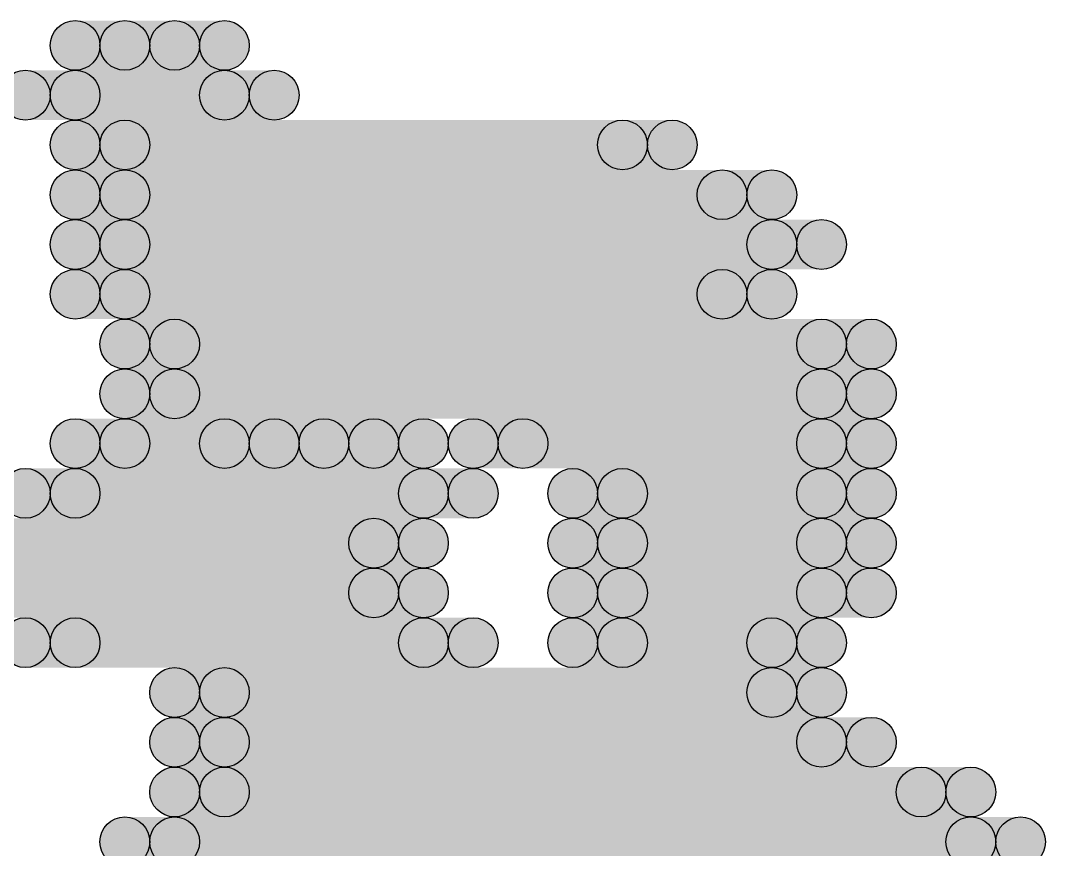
# Model space of a CAD drawing. Header units: millimetres. Extents: x 0 to 137, y 0 to 37.
# Drawn here: x 128.09 to 128.613, y 9.445 to 9.868 of the extents above; entities that cross this region are included whole.
import ezdxf

# ---------------------------------------------------------------- set-up
doc = ezdxf.new("R2010")
doc.units = ezdxf.units.MM
doc.layers.add('TopLayer', color=1, linetype='Continuous')
doc.layers.add('TopSolder', color=216, linetype='Continuous')

msp = doc.modelspace()

# ---------------------------------------------------------------- hatches: boundary and pattern name
at = {"layer": 'TopLayer'}
h = msp.add_hatch(color=1, dxfattribs=at)
edge = h.paths.add_edge_path()
edge.add_arc((128.143, 9.8552), 0.0127, 0, 360)
for points in [[(128.143, 9.8425), (128.143, 9.8679), (128.1938, 9.8679), (128.1938, 9.8425)], [(128.1176, 9.8171), (128.1176, 9.8425), (128.2192, 9.8425), (128.2192, 9.8171)], [(128.143, 9.7917), (128.143, 9.8171), (128.4224, 9.8171), (128.4224, 9.7917)], [(128.143, 9.7663), (128.143, 9.7917), (128.4732, 9.7917), (128.4732, 9.7663)], [(128.143, 9.7409), (128.143, 9.7663), (128.4986, 9.7663), (128.4986, 9.7409)], [(128.143, 9.7155), (128.143, 9.7409), (128.4732, 9.7409), (128.4732, 9.7155)], [(128.1684, 9.6901), (128.1684, 9.7155), (128.524, 9.7155), (128.524, 9.6901)], [(128.1684, 9.6647), (128.1684, 9.6901), (128.524, 9.6901), (128.524, 9.6647)], [(128.143, 9.6393), (128.143, 9.6647), (128.2192, 9.6647), (128.2192, 9.6393)], [(128.2446, 9.6393), (128.2446, 9.6647), (128.2954, 9.6647), (128.2954, 9.6393)], [(128.3462, 9.6393), (128.3462, 9.6647), (128.524, 9.6647), (128.524, 9.6393)], [(128.1176, 9.6139), (128.1176, 9.6393), (128.3208, 9.6393), (128.3208, 9.6139)], [(128.397, 9.6139), (128.397, 9.6393), (128.524, 9.6393), (128.524, 9.6139)], [(128.0668, 9.5885), (128.0668, 9.6139), (128.2954, 9.6139), (128.2954, 9.5885)], [(128.397, 9.5885), (128.397, 9.6139), (128.524, 9.6139), (128.524, 9.5885)], [(128.0668, 9.5631), (128.0668, 9.5885), (128.2954, 9.5885), (128.2954, 9.5631)], [(128.397, 9.5631), (128.397, 9.5885), (128.524, 9.5885), (128.524, 9.5631)], [(128.1176, 9.5377), (128.1176, 9.5631), (128.3208, 9.5631), (128.3208, 9.5377)], [(128.397, 9.5377), (128.397, 9.5631), (128.4986, 9.5631), (128.4986, 9.5377)], [(128.1938, 9.5123), (128.1938, 9.5377), (128.4986, 9.5377), (128.4986, 9.5123)], [(128.1938, 9.4869), (128.1938, 9.5123), (128.524, 9.5123), (128.524, 9.4869)], [(128.1938, 9.4615), (128.1938, 9.4869), (128.5748, 9.4869), (128.5748, 9.4615)], [(128.1684, 9.4361), (128.1684, 9.4615), (128.6002, 9.4615), (128.6002, 9.4361)]]:
    msp.add_hatch(color=1, dxfattribs=at).paths.add_polyline_path(points)
h = msp.add_hatch(color=1, dxfattribs=at)
edge = h.paths.add_edge_path()
edge.add_arc((128.1938, 9.8552), 0.0127, 0, 360)
h = msp.add_hatch(color=1, dxfattribs=at)
edge = h.paths.add_edge_path()
edge.add_arc((128.1176, 9.8298), 0.0127, 0, 360)
h = msp.add_hatch(color=1, dxfattribs=at)
edge = h.paths.add_edge_path()
edge.add_arc((128.2192, 9.8298), 0.0127, 0, 360)
h = msp.add_hatch(color=1, dxfattribs=at)
edge = h.paths.add_edge_path()
edge.add_arc((128.143, 9.8044), 0.0127, 0, 360)
h = msp.add_hatch(color=1, dxfattribs=at)
edge = h.paths.add_edge_path()
edge.add_arc((128.4224, 9.8044), 0.0127, 0, 360)
h = msp.add_hatch(color=1, dxfattribs=at)
edge = h.paths.add_edge_path()
edge.add_arc((128.143, 9.779), 0.0127, 0, 360)
h = msp.add_hatch(color=1, dxfattribs=at)
edge = h.paths.add_edge_path()
edge.add_arc((128.4732, 9.779), 0.0127, 0, 360)
h = msp.add_hatch(color=1, dxfattribs=at)
edge = h.paths.add_edge_path()
edge.add_arc((128.143, 9.7536), 0.0127, 0, 360)
h = msp.add_hatch(color=1, dxfattribs=at)
edge = h.paths.add_edge_path()
edge.add_arc((128.4986, 9.7536), 0.0127, 0, 360)
h = msp.add_hatch(color=1, dxfattribs=at)
edge = h.paths.add_edge_path()
edge.add_arc((128.143, 9.7282), 0.0127, 0, 360)
h = msp.add_hatch(color=1, dxfattribs=at)
edge = h.paths.add_edge_path()
edge.add_arc((128.4732, 9.7282), 0.0127, 0, 360)
h = msp.add_hatch(color=1, dxfattribs=at)
edge = h.paths.add_edge_path()
edge.add_arc((128.1684, 9.7028), 0.0127, 0, 360)
h = msp.add_hatch(color=1, dxfattribs=at)
edge = h.paths.add_edge_path()
edge.add_arc((128.524, 9.7028), 0.0127, 0, 360)
h = msp.add_hatch(color=1, dxfattribs=at)
edge = h.paths.add_edge_path()
edge.add_arc((128.1684, 9.6774), 0.0127, 0, 360)
h = msp.add_hatch(color=1, dxfattribs=at)
edge = h.paths.add_edge_path()
edge.add_arc((128.524, 9.6774), 0.0127, 0, 360)
h = msp.add_hatch(color=1, dxfattribs=at)
edge = h.paths.add_edge_path()
edge.add_arc((128.143, 9.652), 0.0127, 0, 360)
h = msp.add_hatch(color=1, dxfattribs=at)
edge = h.paths.add_edge_path()
edge.add_arc((128.2192, 9.652), 0.0127, 0, 360)
h = msp.add_hatch(color=1, dxfattribs=at)
edge = h.paths.add_edge_path()
edge.add_arc((128.2446, 9.652), 0.0127, 0, 360)
h = msp.add_hatch(color=1, dxfattribs=at)
edge = h.paths.add_edge_path()
edge.add_arc((128.2954, 9.652), 0.0127, 0, 360)
h = msp.add_hatch(color=1, dxfattribs=at)
edge = h.paths.add_edge_path()
edge.add_arc((128.3462, 9.652), 0.0127, 0, 360)
h = msp.add_hatch(color=1, dxfattribs=at)
edge = h.paths.add_edge_path()
edge.add_arc((128.524, 9.652), 0.0127, 0, 360)
h = msp.add_hatch(color=1, dxfattribs=at)
edge = h.paths.add_edge_path()
edge.add_arc((128.1176, 9.6266), 0.0127, 0, 360)
h = msp.add_hatch(color=1, dxfattribs=at)
edge = h.paths.add_edge_path()
edge.add_arc((128.3208, 9.6266), 0.0127, 0, 360)
h = msp.add_hatch(color=1, dxfattribs=at)
edge = h.paths.add_edge_path()
edge.add_arc((128.397, 9.6266), 0.0127, 0, 360)
h = msp.add_hatch(color=1, dxfattribs=at)
edge = h.paths.add_edge_path()
edge.add_arc((128.524, 9.6266), 0.0127, 0, 360)
h = msp.add_hatch(color=1, dxfattribs=at)
edge = h.paths.add_edge_path()
edge.add_arc((128.2954, 9.6012), 0.0127, 0, 360)
h = msp.add_hatch(color=1, dxfattribs=at)
edge = h.paths.add_edge_path()
edge.add_arc((128.397, 9.6012), 0.0127, 0, 360)
h = msp.add_hatch(color=1, dxfattribs=at)
edge = h.paths.add_edge_path()
edge.add_arc((128.524, 9.6012), 0.0127, 0, 360)
h = msp.add_hatch(color=1, dxfattribs=at)
edge = h.paths.add_edge_path()
edge.add_arc((128.2954, 9.5758), 0.0127, 0, 360)
h = msp.add_hatch(color=1, dxfattribs=at)
edge = h.paths.add_edge_path()
edge.add_arc((128.397, 9.5758), 0.0127, 0, 360)
h = msp.add_hatch(color=1, dxfattribs=at)
edge = h.paths.add_edge_path()
edge.add_arc((128.524, 9.5758), 0.0127, 0, 360)
h = msp.add_hatch(color=1, dxfattribs=at)
edge = h.paths.add_edge_path()
edge.add_arc((128.1176, 9.5504), 0.0127, 0, 360)
h = msp.add_hatch(color=1, dxfattribs=at)
edge = h.paths.add_edge_path()
edge.add_arc((128.3208, 9.5504), 0.0127, 0, 360)
h = msp.add_hatch(color=1, dxfattribs=at)
edge = h.paths.add_edge_path()
edge.add_arc((128.397, 9.5504), 0.0127, 0, 360)
h = msp.add_hatch(color=1, dxfattribs=at)
edge = h.paths.add_edge_path()
edge.add_arc((128.4986, 9.5504), 0.0127, 0, 360)
h = msp.add_hatch(color=1, dxfattribs=at)
edge = h.paths.add_edge_path()
edge.add_arc((128.1938, 9.525), 0.0127, 0, 360)
h = msp.add_hatch(color=1, dxfattribs=at)
edge = h.paths.add_edge_path()
edge.add_arc((128.4986, 9.525), 0.0127, 0, 360)
h = msp.add_hatch(color=1, dxfattribs=at)
edge = h.paths.add_edge_path()
edge.add_arc((128.1938, 9.4996), 0.0127, 0, 360)
h = msp.add_hatch(color=1, dxfattribs=at)
edge = h.paths.add_edge_path()
edge.add_arc((128.524, 9.4996), 0.0127, 0, 360)
h = msp.add_hatch(color=1, dxfattribs=at)
edge = h.paths.add_edge_path()
edge.add_arc((128.1938, 9.4742), 0.0127, 0, 360)
h = msp.add_hatch(color=1, dxfattribs=at)
edge = h.paths.add_edge_path()
edge.add_arc((128.5748, 9.4742), 0.0127, 0, 360)
h = msp.add_hatch(color=1, dxfattribs=at)
edge = h.paths.add_edge_path()
edge.add_arc((128.1684, 9.4488), 0.0127, 0, 360)
h = msp.add_hatch(color=1, dxfattribs=at)
edge = h.paths.add_edge_path()
edge.add_arc((128.6002, 9.4488), 0.0127, 0, 360)
at = {"layer": 'TopSolder'}
h = msp.add_hatch(color=216, dxfattribs=at)
edge = h.paths.add_edge_path()
edge.add_arc((128.1176, 9.8552), 0.0127, 0, 360)
for points in [[(128.1176, 9.8425), (128.1176, 9.8679), (128.1684, 9.8679), (128.1684, 9.8425)], [(128.0922, 9.8171), (128.0922, 9.8425), (128.1938, 9.8425), (128.1938, 9.8171)], [(128.1176, 9.7917), (128.1176, 9.8171), (128.397, 9.8171), (128.397, 9.7917)], [(128.1176, 9.7663), (128.1176, 9.7917), (128.4478, 9.7917), (128.4478, 9.7663)], [(128.1176, 9.7409), (128.1176, 9.7663), (128.4732, 9.7663), (128.4732, 9.7409)], [(128.1176, 9.7155), (128.1176, 9.7409), (128.4478, 9.7409), (128.4478, 9.7155)], [(128.143, 9.6901), (128.143, 9.7155), (128.4986, 9.7155), (128.4986, 9.6901)], [(128.143, 9.6647), (128.143, 9.6901), (128.4986, 9.6901), (128.4986, 9.6647)], [(128.1176, 9.6393), (128.1176, 9.6647), (128.1938, 9.6647), (128.1938, 9.6393)], [(128.2192, 9.6393), (128.2192, 9.6647), (128.27, 9.6647), (128.27, 9.6393)], [(128.3208, 9.6393), (128.3208, 9.6647), (128.4986, 9.6647), (128.4986, 9.6393)], [(128.0922, 9.6139), (128.0922, 9.6393), (128.2954, 9.6393), (128.2954, 9.6139)], [(128.3716, 9.6139), (128.3716, 9.6393), (128.4986, 9.6393), (128.4986, 9.6139)], [(128.0414, 9.5885), (128.0414, 9.6139), (128.27, 9.6139), (128.27, 9.5885)], [(128.3716, 9.5885), (128.3716, 9.6139), (128.4986, 9.6139), (128.4986, 9.5885)], [(128.0414, 9.5631), (128.0414, 9.5885), (128.27, 9.5885), (128.27, 9.5631)], [(128.3716, 9.5631), (128.3716, 9.5885), (128.4986, 9.5885), (128.4986, 9.5631)], [(128.0922, 9.5377), (128.0922, 9.5631), (128.2954, 9.5631), (128.2954, 9.5377)], [(128.3716, 9.5377), (128.3716, 9.5631), (128.4732, 9.5631), (128.4732, 9.5377)], [(128.1684, 9.5123), (128.1684, 9.5377), (128.4732, 9.5377), (128.4732, 9.5123)], [(128.1684, 9.4869), (128.1684, 9.5123), (128.4986, 9.5123), (128.4986, 9.4869)], [(128.1684, 9.4615), (128.1684, 9.4869), (128.5494, 9.4869), (128.5494, 9.4615)], [(128.143, 9.4361), (128.143, 9.4615), (128.5748, 9.4615), (128.5748, 9.4361)]]:
    msp.add_hatch(color=216, dxfattribs=at).paths.add_polyline_path(points)
h = msp.add_hatch(color=216, dxfattribs=at)
edge = h.paths.add_edge_path()
edge.add_arc((128.1684, 9.8552), 0.0127, 0, 360)
h = msp.add_hatch(color=216, dxfattribs=at)
edge = h.paths.add_edge_path()
edge.add_arc((128.0922, 9.8298), 0.0127, 0, 360)
h = msp.add_hatch(color=216, dxfattribs=at)
edge = h.paths.add_edge_path()
edge.add_arc((128.1938, 9.8298), 0.0127, 0, 360)
h = msp.add_hatch(color=216, dxfattribs=at)
edge = h.paths.add_edge_path()
edge.add_arc((128.1176, 9.8044), 0.0127, 0, 360)
h = msp.add_hatch(color=216, dxfattribs=at)
edge = h.paths.add_edge_path()
edge.add_arc((128.397, 9.8044), 0.0127, 0, 360)
h = msp.add_hatch(color=216, dxfattribs=at)
edge = h.paths.add_edge_path()
edge.add_arc((128.1176, 9.779), 0.0127, 0, 360)
h = msp.add_hatch(color=216, dxfattribs=at)
edge = h.paths.add_edge_path()
edge.add_arc((128.4478, 9.779), 0.0127, 0, 360)
h = msp.add_hatch(color=216, dxfattribs=at)
edge = h.paths.add_edge_path()
edge.add_arc((128.1176, 9.7536), 0.0127, 0, 360)
h = msp.add_hatch(color=216, dxfattribs=at)
edge = h.paths.add_edge_path()
edge.add_arc((128.4732, 9.7536), 0.0127, 0, 360)
h = msp.add_hatch(color=216, dxfattribs=at)
edge = h.paths.add_edge_path()
edge.add_arc((128.1176, 9.7282), 0.0127, 0, 360)
h = msp.add_hatch(color=216, dxfattribs=at)
edge = h.paths.add_edge_path()
edge.add_arc((128.4478, 9.7282), 0.0127, 0, 360)
h = msp.add_hatch(color=216, dxfattribs=at)
edge = h.paths.add_edge_path()
edge.add_arc((128.143, 9.7028), 0.0127, 0, 360)
h = msp.add_hatch(color=216, dxfattribs=at)
edge = h.paths.add_edge_path()
edge.add_arc((128.4986, 9.7028), 0.0127, 0, 360)
h = msp.add_hatch(color=216, dxfattribs=at)
edge = h.paths.add_edge_path()
edge.add_arc((128.143, 9.6774), 0.0127, 0, 360)
h = msp.add_hatch(color=216, dxfattribs=at)
edge = h.paths.add_edge_path()
edge.add_arc((128.4986, 9.6774), 0.0127, 0, 360)
h = msp.add_hatch(color=216, dxfattribs=at)
edge = h.paths.add_edge_path()
edge.add_arc((128.1176, 9.652), 0.0127, 0, 360)
h = msp.add_hatch(color=216, dxfattribs=at)
edge = h.paths.add_edge_path()
edge.add_arc((128.1938, 9.652), 0.0127, 0, 360)
h = msp.add_hatch(color=216, dxfattribs=at)
edge = h.paths.add_edge_path()
edge.add_arc((128.2192, 9.652), 0.0127, 0, 360)
h = msp.add_hatch(color=216, dxfattribs=at)
edge = h.paths.add_edge_path()
edge.add_arc((128.27, 9.652), 0.0127, 0, 360)
h = msp.add_hatch(color=216, dxfattribs=at)
edge = h.paths.add_edge_path()
edge.add_arc((128.3208, 9.652), 0.0127, 0, 360)
h = msp.add_hatch(color=216, dxfattribs=at)
edge = h.paths.add_edge_path()
edge.add_arc((128.4986, 9.652), 0.0127, 0, 360)
h = msp.add_hatch(color=216, dxfattribs=at)
edge = h.paths.add_edge_path()
edge.add_arc((128.0922, 9.6266), 0.0127, 0, 360)
h = msp.add_hatch(color=216, dxfattribs=at)
edge = h.paths.add_edge_path()
edge.add_arc((128.2954, 9.6266), 0.0127, 0, 360)
h = msp.add_hatch(color=216, dxfattribs=at)
edge = h.paths.add_edge_path()
edge.add_arc((128.3716, 9.6266), 0.0127, 0, 360)
h = msp.add_hatch(color=216, dxfattribs=at)
edge = h.paths.add_edge_path()
edge.add_arc((128.4986, 9.6266), 0.0127, 0, 360)
h = msp.add_hatch(color=216, dxfattribs=at)
edge = h.paths.add_edge_path()
edge.add_arc((128.27, 9.6012), 0.0127, 0, 360)
h = msp.add_hatch(color=216, dxfattribs=at)
edge = h.paths.add_edge_path()
edge.add_arc((128.3716, 9.6012), 0.0127, 0, 360)
h = msp.add_hatch(color=216, dxfattribs=at)
edge = h.paths.add_edge_path()
edge.add_arc((128.4986, 9.6012), 0.0127, 0, 360)
h = msp.add_hatch(color=216, dxfattribs=at)
edge = h.paths.add_edge_path()
edge.add_arc((128.27, 9.5758), 0.0127, 0, 360)
h = msp.add_hatch(color=216, dxfattribs=at)
edge = h.paths.add_edge_path()
edge.add_arc((128.3716, 9.5758), 0.0127, 0, 360)
h = msp.add_hatch(color=216, dxfattribs=at)
edge = h.paths.add_edge_path()
edge.add_arc((128.4986, 9.5758), 0.0127, 0, 360)
h = msp.add_hatch(color=216, dxfattribs=at)
edge = h.paths.add_edge_path()
edge.add_arc((128.0922, 9.5504), 0.0127, 0, 360)
h = msp.add_hatch(color=216, dxfattribs=at)
edge = h.paths.add_edge_path()
edge.add_arc((128.2954, 9.5504), 0.0127, 0, 360)
h = msp.add_hatch(color=216, dxfattribs=at)
edge = h.paths.add_edge_path()
edge.add_arc((128.3716, 9.5504), 0.0127, 0, 360)
h = msp.add_hatch(color=216, dxfattribs=at)
edge = h.paths.add_edge_path()
edge.add_arc((128.4732, 9.5504), 0.0127, 0, 360)
h = msp.add_hatch(color=216, dxfattribs=at)
edge = h.paths.add_edge_path()
edge.add_arc((128.1684, 9.525), 0.0127, 0, 360)
h = msp.add_hatch(color=216, dxfattribs=at)
edge = h.paths.add_edge_path()
edge.add_arc((128.4732, 9.525), 0.0127, 0, 360)
h = msp.add_hatch(color=216, dxfattribs=at)
edge = h.paths.add_edge_path()
edge.add_arc((128.1684, 9.4996), 0.0127, 0, 360)
h = msp.add_hatch(color=216, dxfattribs=at)
edge = h.paths.add_edge_path()
edge.add_arc((128.4986, 9.4996), 0.0127, 0, 360)
h = msp.add_hatch(color=216, dxfattribs=at)
edge = h.paths.add_edge_path()
edge.add_arc((128.1684, 9.4742), 0.0127, 0, 360)
h = msp.add_hatch(color=216, dxfattribs=at)
edge = h.paths.add_edge_path()
edge.add_arc((128.5494, 9.4742), 0.0127, 0, 360)
h = msp.add_hatch(color=216, dxfattribs=at)
edge = h.paths.add_edge_path()
edge.add_arc((128.143, 9.4488), 0.0127, 0, 360)
h = msp.add_hatch(color=216, dxfattribs=at)
edge = h.paths.add_edge_path()
edge.add_arc((128.5748, 9.4488), 0.0127, 0, 360)

# ---------------------------------------------------------------- linework, layer by layer
at = {"layer": 'TopLayer'}
for centre in [(128.143, 9.8552), (128.1938, 9.8552), (128.1176, 9.8298), (128.2192, 9.8298), (128.143, 9.8044), (128.4224, 9.8044), (128.143, 9.779), (128.4732, 9.779), (128.143, 9.7536), (128.4986, 9.7536), (128.143, 9.7282), (128.4732, 9.7282), (128.1684, 9.7028), (128.524, 9.7028), (128.1684, 9.6774), (128.524, 9.6774), (128.143, 9.652), (128.2192, 9.652), (128.2446, 9.652), (128.2954, 9.652), (128.3462, 9.652), (128.524, 9.652), (128.1176, 9.6266), (128.3208, 9.6266), (128.397, 9.6266), (128.524, 9.6266), (128.2954, 9.6012), (128.397, 9.6012), (128.524, 9.6012), (128.2954, 9.5758), (128.397, 9.5758), (128.524, 9.5758), (128.1176, 9.5504), (128.3208, 9.5504), (128.397, 9.5504), (128.4986, 9.5504), (128.1938, 9.525), (128.4986, 9.525), (128.1938, 9.4996), (128.524, 9.4996), (128.1938, 9.4742), (128.5748, 9.4742), (128.1684, 9.4488), (128.6002, 9.4488)]:
    msp.add_circle(centre, 0.0127, dxfattribs=at)
at = {"layer": 'TopSolder'}
for centre in [(128.1176, 9.8552), (128.1684, 9.8552), (128.0922, 9.8298), (128.1938, 9.8298), (128.1176, 9.8044), (128.397, 9.8044), (128.1176, 9.779), (128.4478, 9.779), (128.1176, 9.7536), (128.4732, 9.7536), (128.1176, 9.7282), (128.4478, 9.7282), (128.143, 9.7028), (128.4986, 9.7028), (128.143, 9.6774), (128.4986, 9.6774), (128.1176, 9.652), (128.1938, 9.652), (128.2192, 9.652), (128.27, 9.652), (128.3208, 9.652), (128.4986, 9.652), (128.0922, 9.6266), (128.2954, 9.6266), (128.3716, 9.6266), (128.4986, 9.6266), (128.27, 9.6012), (128.3716, 9.6012), (128.4986, 9.6012), (128.27, 9.5758), (128.3716, 9.5758), (128.4986, 9.5758), (128.0922, 9.5504), (128.2954, 9.5504), (128.3716, 9.5504), (128.4732, 9.5504), (128.1684, 9.525), (128.4732, 9.525), (128.1684, 9.4996), (128.4986, 9.4996), (128.1684, 9.4742), (128.5494, 9.4742), (128.143, 9.4488), (128.5748, 9.4488)]:
    msp.add_circle(centre, 0.0127, dxfattribs=at)

doc.saveas('drawing.dxf')
